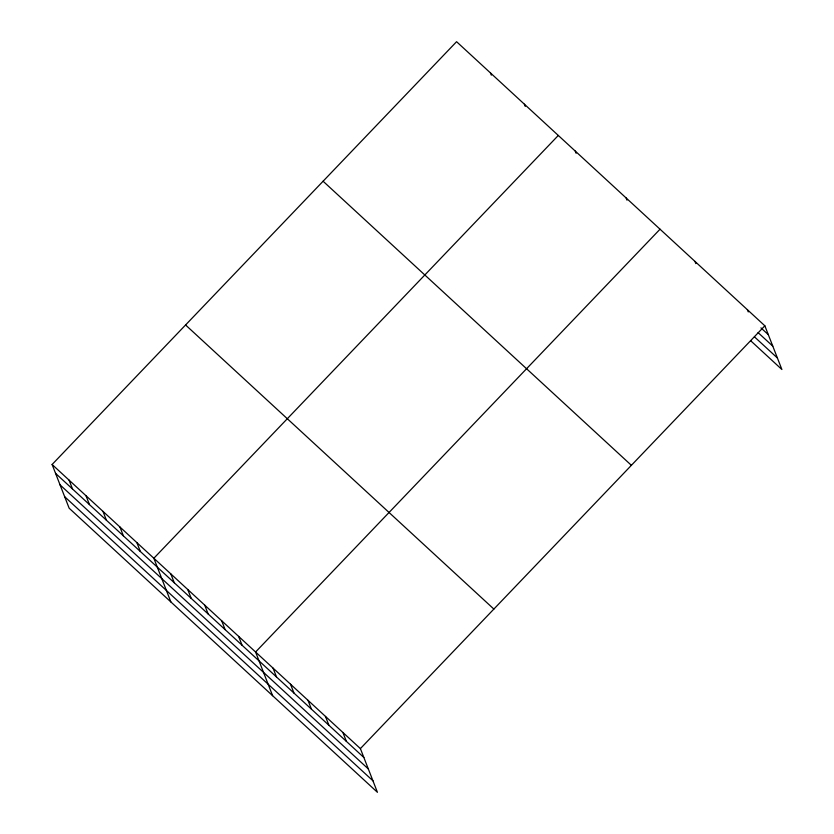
<?xml version="1.0" encoding="UTF-8"?>
<svg xmlns="http://www.w3.org/2000/svg" width="834" height="834" viewBox="0 0 834 834"><rect width="100%" height="100%" fill="white"/><g stroke="black" fill="none" stroke-linecap="round" stroke-linejoin="round"><path stroke-width="1.25" d="M52.104 464.496L360.392 748.598L377.427 792.3L69.149 508.198L52.104 464.496L456.573 41.7L764.851 325.802L781.896 369.504L750.631 340.689M558.3 135.452L153.842 558.259L170.876 601.95M660.038 229.204L255.579 652.011L272.614 695.702M360.392 748.598L764.851 325.802M760.952 327.887L768.312 334.663M758.085 332.61L772.795 346.162M754.426 336.821L777.413 358.005M323.092 181.228L631.38 465.32M185.575 324.979L493.864 609.07M55.565 473.368L363.853 757.47M60.048 484.867L368.336 768.958M64.666 496.71L372.954 780.801M747.389 309.695L748.254 311.916M694.972 261.407L695.837 263.617M626.125 197.95L626.991 200.17M575.262 151.079L576.127 153.3M524.388 104.198L525.253 106.418M490.475 72.954L491.341 75.164M342.92 732.502L346.381 741.374M325.458 716.406L328.909 725.267M307.986 700.299L311.447 709.171M290.513 684.203L293.975 693.075M273.041 668.107L276.502 676.979M238.618 636.384L242.079 645.245M221.667 620.757L225.117 629.628M204.705 605.13L208.166 614.001M187.754 589.502L191.215 598.374M170.793 573.875L174.254 582.747M136.891 542.632L140.341 551.493M119.929 527.005L123.39 535.876M102.978 511.378L106.429 520.249M86.017 495.75L89.478 504.622M69.066 480.123L72.516 488.995"/></g></svg>
